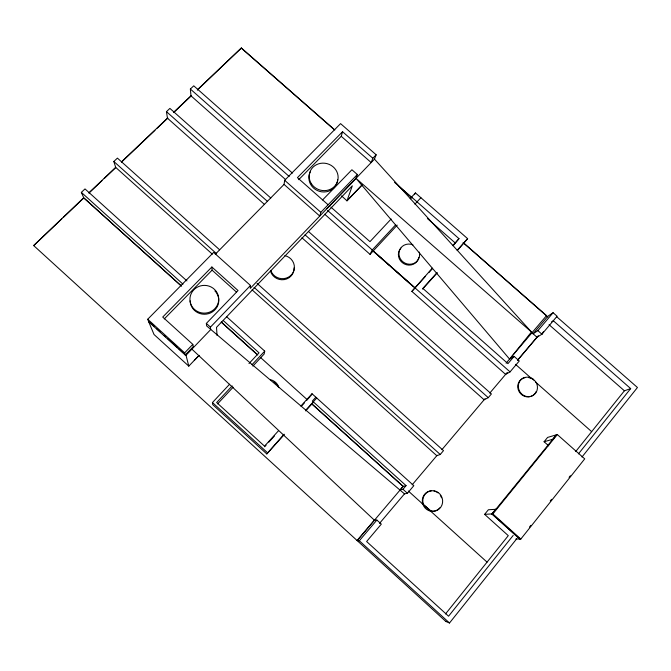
<?xml version="1.0" encoding="UTF-8"?>
<svg xmlns="http://www.w3.org/2000/svg" width="671" height="671" viewBox="0 0 671 671"><rect width="100%" height="100%" fill="white"/><g stroke="black" fill="none" stroke-linecap="round" stroke-linejoin="round"><path stroke-width="1.01" d="M197.366 90.006L241.359 48.002L334.829 129.973M300.851 406.072L312.023 393.743L413.831 485.687L407.414 493.277L404.487 493.873L206.643 325.93L206.349 323.414L238.046 290.543L211.868 266.999L162.726 317.056L192.812 344.366L193.273 346.647L185.213 355.026L148.727 321.845L147.712 319.253L213.63 252.397L250.484 285.477L250.241 288.421L374.468 159.128L376.154 154.791L340.574 123.623L284.689 180.306L284.051 184.416L215.299 254.234M226.605 316.712L264.726 351.126L264.164 354.02L252.875 366.106M341.262 136.314L342.562 131.717L372.833 158.247L371.18 162.55L341.262 136.314L298.712 179.685M322.617 199.916L351.914 169.755L357.349 174.527L320.839 212.313L319.765 216.062L284.051 184.416M341.598 195.907L346.974 200.822L352.3 185.825L216.507 327.339L217.06 335.483M357.349 174.527L355.731 178.796L326.811 208.731M229.641 384.198L212.439 402.558L212.732 404.647L266.79 453.932L284.093 434.179M324.689 214.208L370.04 254.359L372.262 249.973L395.714 224.777M410.627 198.775L411.558 197.064L458.989 238.658L453.353 245.477M414.477 194.649L415.466 192.954M310.698 395.94L312.023 393.743M541.925 334.183L543.527 331.617M509.608 359.119L531.449 331.986L355.999 178.352L509.608 359.119L514.095 356.393L519.279 360.973L510.044 371.893L505.615 374.393L411.868 291.39L432.317 268.165M414.997 287.934L373.21 250.954L510.052 371.885M515.856 538.989L520.83 539.048L584.718 458.863L557.316 434.565L547.603 437.417L544.089 441.728L548.702 445.829M529.52 527.003L530.82 525.376M550.27 500.969L551.57 499.341M569.083 477.366L570.375 475.739M445.703 621.388L449.503 622.998L516.72 538.771M581.983 457.01L637.45 387.502L556.695 316.72M445.527 613.94L508.282 535.651L484.621 514.363L488.379 509.75L495.835 509.314M575.735 451.508L624.399 390.799L630.673 388.593L553.298 320.738L551.621 321.82M513.181 535.441L448.563 616.204L366.618 541.522L381.329 524.118L376.867 520.075L374.435 520.235L191.898 349.146M578.452 453.856L630.673 388.593M484.621 514.363L491.843 513.927L495.693 509.188M544.089 441.728L552.787 439.295L556.376 434.875L492.061 513.961L492.866 513.919L557.316 434.565M457.622 250.199L467.628 238.666L415.424 192.921L410.182 198.608M517.92 359.765L537.37 336.783M379.492 523.414L404.487 493.873M412.145 484.831L437.182 455.24M441.904 449.671L485.041 398.691M489.763 393.114L507.293 372.405M517.408 360.444L538.36 335.693M252.086 289.855L436.787 455.71L440.243 454.477L443.506 450.618L257.052 283.372M301.942 237.786L484.118 399.79L488.27 397.668L491.407 393.952L308.358 231.378M541.916 334.192L557.106 316.226L553.097 312.711L548.073 316.091L533.068 333.764L537.035 337.253L541.916 334.192L537.882 330.652L533.068 333.764L374.468 159.128M506.093 363.196L546.538 315.638L463.929 243.196M374.678 519.857L357.089 540.574L359.32 540.767L449.503 622.998M400.386 489.57L403.086 486.383L406.072 485.636L312.392 401.032L315.823 397.24M357.165 540.583L403.179 486.366L311.83 403.833M514.095 356.393L507.947 363.64L422.839 288.396L436.838 272.854M359.32 540.767L376.867 520.075M400.142 489.947L402.986 489.276L406.072 485.636M537.882 330.652L553.097 312.711M422.596 289.1L437.307 272.762M411.868 291.39L414.376 288.622M415.685 287.18L425.456 276.351M429.012 272.426L432.518 268.543M305.64 410.316L316.754 398.012M266.79 453.932L284.135 434.724M305.64 410.904L313.273 402.449M457.127 250.317L467.628 238.666M278.499 430.74L264.533 446.156L216.649 402.525L232.2 385.9M264.668 446.769L266.06 445.225M268.853 442.147L274.431 435.982M301.631 405.955L304.416 402.877M306.513 400.562L310.002 396.712M452.673 245.645L458.989 238.658M414.904 204.16L420.902 197.719M370.04 254.359L397.215 225.146M248.983 363.539L259.014 352.829L223.326 320.604M252.002 364.73L264.726 351.126M217.58 403.858L233.147 387.201M391.134 218.998L369.973 241.644L330.811 207.02M148.727 321.845L154.036 334.519L188.786 366.14L199.111 355.345M347.024 200.696L362.508 184.508M199.128 355.437L194.288 360.386M346.974 200.822L362.449 184.642M185.213 355.026L184.651 352.845L192.812 344.366M188.786 366.14L186.026 355.261L210.686 329.587L210.442 327.113L250.484 285.477M372.833 158.247L376.154 154.791M164.278 318.926L212.086 270.161L211.868 266.999M342.562 131.717L297.438 177.656L328.102 204.764M61.766 218.88L33.651 245.603L83.724 197.769L181.631 286.207M88.807 192.938L115.697 167.381L113.835 161.493L117.408 158.113L219.602 249.78M121.468 161.896L167.456 118.188L166.458 111.654L169.897 108.4L270.807 198.029M173.823 112.141L190.983 95.836L190.363 89.033L193.751 85.829L292.43 173.084M197.349 89.83L241.359 48.002M63.292 217.438L83.808 197.937L81.35 192.376L84.999 188.92L186.924 280.906M89.1 192.904L101.975 180.667M104.24 178.511L115.597 167.716M121.652 161.963L154.967 130.3M157.232 128.144L167.834 118.071M173.89 112.317L191.302 95.768M532.589 379.45L533.16 379.165L535.634 381.631A9.99 9.377 54.1 0 1 530.543 396.452A9.99 9.377 54.1 0 1 518.314 385.649A9.99 9.377 54.1 0 1 531.776 378.226L533.16 379.165M533.948 380.65L534.519 380.373M422.839 504.122L431.109 511.076L433.558 511.252A10.325 9.897 72.7 0 0 442.625 500.381A10.325 9.897 72.7 0 0 431.923 490.711A10.325 9.897 72.7 0 0 422.831 501.556L423.342 504.055M430.581 511.117L431.109 511.076M394.531 182.327L411.809 197.484M241.359 48.186L334.133 129.553M398.599 186.093L411.969 197.811M463.074 242.634L547.855 316.989M549.046 324.68L624.399 390.799M427.402 218.545L455.45 243.162M515.479 364.328L531.818 378.763M535.508 382.034L591.654 431.646M190.363 89.033L289.159 176.439M327.574 210.434L372.262 249.973M373.185 251.139L389.658 265.716M391.227 267.1L412.405 285.846M190.983 95.836L285.594 179.593M284.689 180.306L320.839 212.313M166.458 111.654L267.469 201.426M305.045 234.833L488.27 397.668M167.456 118.188L264.408 204.403M113.835 161.493L216.666 253.797M254.057 287.356L440.243 454.477M115.697 167.381L212.338 254.158M492.866 513.919L520.83 539.048M491.918 513.835L519.941 539.023M491.843 513.927L519.866 539.123M212.086 270.161L236.435 292.061M81.35 192.376L182.982 284.168M221.254 322.013L257.773 355.001M260.742 357.685L307.184 399.639M408.287 490.979L487.054 562.139M84.58 198.641L180.91 285.67M221.304 322.164L257.043 354.447M311.419 403.573L403.086 486.383M422.185 503.636L430.723 511.352M402.986 489.276L407.414 493.277M206.349 323.414L210.442 327.113M147.712 319.253L184.651 352.845M148.987 321.577L154.305 326.416M156.586 328.488L160.386 331.944M164.185 335.399L165.703 336.783M167.985 338.855L177.11 347.15M178.629 348.534L183.191 352.686M185.473 354.758L186.026 355.261M212.439 402.558L267.41 452.657M33.55 245.452L445.821 621.438M294.108 267.746A12.078 11.617 12.9 0 1 284.21 279.614A12.078 11.617 12.9 0 1 270.572 271.461M431.394 490.811A10.3 9.872 72.7 0 0 422.327 501.631L422.873 504.273A10.3 9.872 72.7 0 0 430.438 511.109L433.03 511.302A10.3 9.872 72.7 0 0 439.773 507.863M433.978 491.013A10.3 9.872 72.7 0 1 437.92 492.824M440.335 495.408A10.3 9.872 72.7 0 1 441.518 497.815M534.787 393.743A9.973 9.36 54.1 0 1 519.128 391.705A9.973 9.36 54.1 0 1 525.51 377.496M528.823 377.647A9.973 9.36 54.1 0 1 530.442 378.15M536.087 391.654A9.973 9.36 54.1 0 1 535.282 393.089M216.632 293.11A14.334 13.806 -3.5 0 1 208.58 313.651A14.334 13.806 -3.5 0 1 190.136 300.876M214.93 290.971A14.334 13.806 -3.5 0 1 216.121 292.363M274.003 381.724A11.684 11.592 -4.2 0 1 276.947 384.483M277.517 385.313A11.684 11.592 -4.2 0 1 278.423 387.117M418.838 257.345A10.459 9.914 31.7 0 1 404.244 263.913A10.459 9.914 31.7 0 1 400.881 248.119M419.291 252.086A10.493 9.948 31.7 0 1 409.788 264.248A10.493 9.948 31.7 0 1 399.06 252.111A10.493 9.948 31.7 0 1 412.925 244.881M270.421 379.643A11.726 11.625 -3.9 0 1 278.918 387.603M337.672 179.761A14.502 13.605 18.1 0 1 319.43 191.336A14.502 13.605 18.1 0 1 310.43 171.625M284.865 255.634A12.128 11.659 12.9 0 1 294.384 267.679A12.128 11.659 12.9 0 1 283.892 278.608A12.128 11.659 12.9 0 1 270.749 270.346M197.551 311.529A14.401 13.873 -3.3 0 0 218.721 298.738A14.401 13.873 -3.3 0 0 196.712 287.515A14.401 13.873 -3.3 0 0 197.551 311.529M311.579 184.022A14.561 13.655 18.1 0 0 336.616 183.477A14.561 13.655 18.1 0 0 322.776 163.137A14.561 13.655 18.1 0 0 311.579 184.022"/></g></svg>
